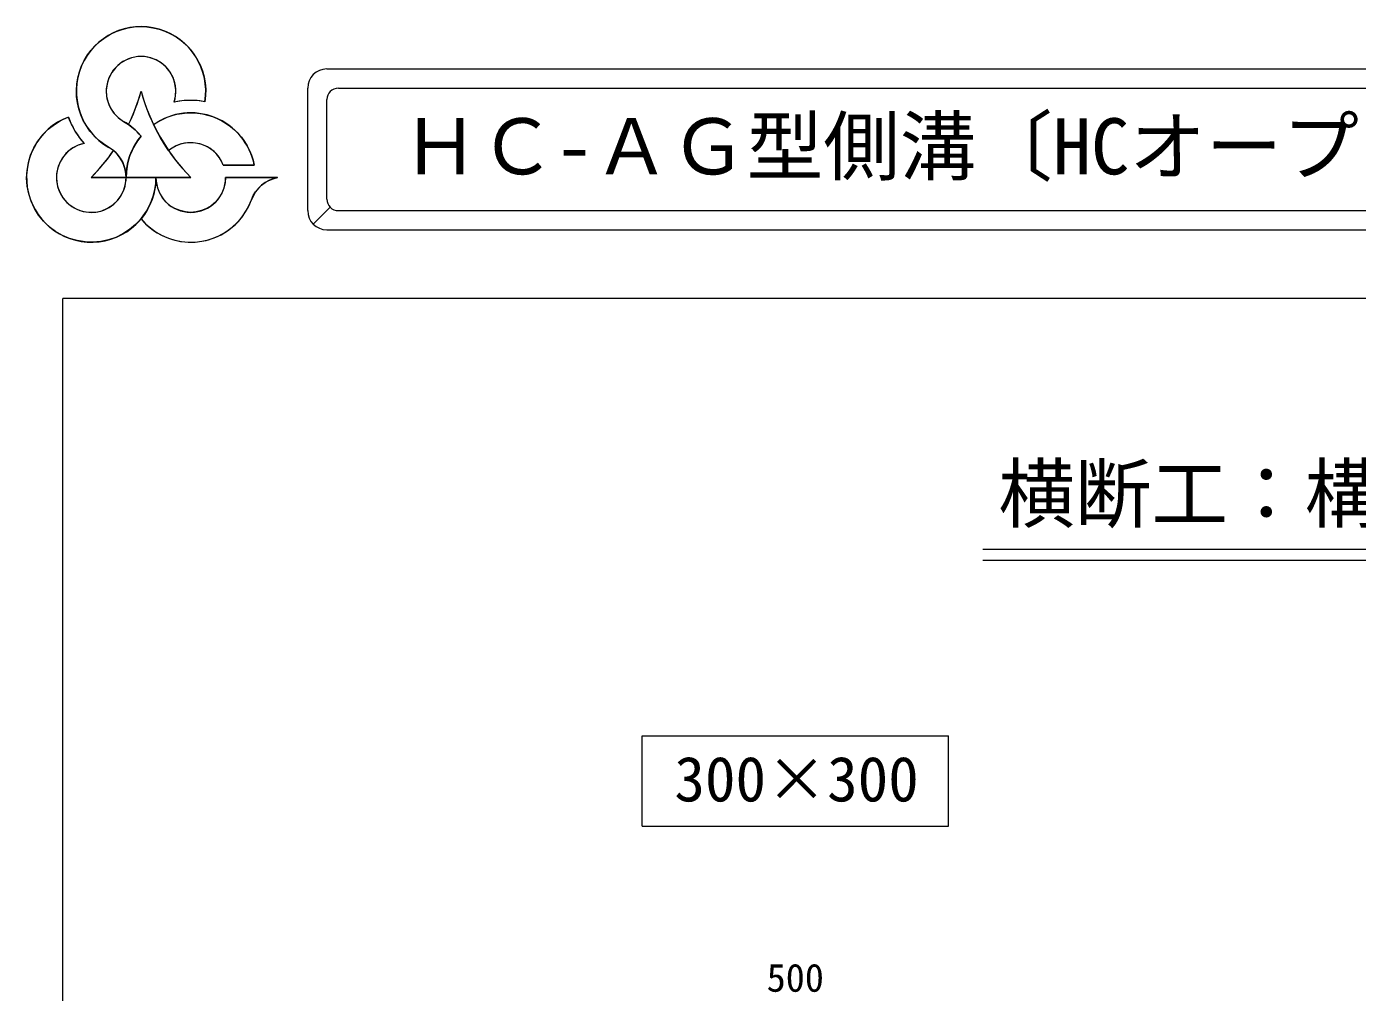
# Model space of a CAD drawing. Units: millimetres on the paper, scale 1:20. Extents: x 40 to 214, y 38 to 310.
# Drawn here: x 39.8 to 126.7, y 246.6 to 309.6 of the extents above; entities that cross this region are included whole.
import ezdxf
from ezdxf.enums import TextEntityAlignment as Align

# ---------------------------------------------------------------- set-up
doc = ezdxf.new("R2010")
doc.units = ezdxf.units.MM
doc.layers.add('1', color=4, linetype='Continuous', lineweight=18)
doc.styles.add('ＭＳ ゴシック-5.0-0.0', font='')
doc.styles.get('ＭＳ ゴシック-5.0-0.0').set_extended_font_data('ＭＳ ゴシック-5.0-0.0')

msp = doc.modelspace()

# ---------------------------------------------------------------- linework, layer by layer
at = {"layer": '1', "color": 150}
for p, q in [((45.989, 309.446), (46.385, 309.547)), ((46.385, 309.547), (46.788, 309.609)), ((46.788, 309.609), (47.196, 309.632)), ((47.196, 309.632), (47.604, 309.616)), ((47.604, 309.616), (48.008, 309.56)), ((48.008, 309.56), (48.405, 309.466)), ((44.255, 308.406), (44.558, 308.679)), ((44.558, 308.679), (44.886, 308.922)), ((44.886, 308.922), (45.237, 309.132)), ((45.237, 309.132), (45.605, 309.307)), ((45.605, 309.307), (45.989, 309.446)), ((48.405, 309.466), (48.792, 309.333)), ((48.792, 309.333), (49.163, 309.164)), ((49.163, 309.164), (49.517, 308.96)), ((49.517, 308.96), (49.849, 308.723)), ((49.849, 308.723), (50.157, 308.455)), ((43.522, 307.43), (43.734, 307.779)), ((43.734, 307.779), (43.979, 308.105)), ((43.979, 308.105), (44.255, 308.406)), ((50.157, 308.455), (50.437, 308.158)), ((50.437, 308.158), (50.688, 307.836)), ((50.688, 307.836), (50.906, 307.491)), ((43.202, 306.68), (43.344, 307.063)), ((43.344, 307.063), (43.522, 307.43)), ((45.575, 306.967), (45.322, 306.645)), ((45.881, 307.238), (45.575, 306.967)), ((46.231, 307.451), (45.881, 307.238)), ((46.614, 307.597), (46.231, 307.451)), ((47.016, 307.672), (46.614, 307.597)), ((47.426, 307.674), (47.016, 307.672)), ((47.829, 307.602), (47.426, 307.674)), ((48.213, 307.459), (47.829, 307.602)), ((48.565, 307.25), (48.213, 307.459)), ((48.874, 306.981), (48.565, 307.25)), ((49.129, 306.661), (48.874, 306.981)), ((50.906, 307.491), (51.09, 307.127)), ((51.09, 307.127), (51.238, 306.746)), ((43.033, 305.882), (43.098, 306.285)), ((43.098, 306.285), (43.202, 306.68)), ((45.131, 306.282), (45.008, 305.892)), ((45.322, 306.645), (45.131, 306.282)), ((49.323, 306.3), (49.129, 306.661)), ((49.449, 305.91), (49.323, 306.3)), ((51.238, 306.746), (51.348, 306.353)), ((51.348, 306.353), (51.421, 305.951)), ((43.006, 305.475), (43.033, 305.882)), ((43.019, 305.067), (43.006, 305.475)), ((45.008, 305.892), (44.957, 305.485)), ((44.957, 305.485), (44.98, 305.076)), ((49.504, 305.504), (49.449, 305.91)), ((49.484, 305.095), (49.504, 305.504)), ((51.447, 305.136), (51.401, 304.731)), ((51.421, 305.951), (51.453, 305.544)), ((51.453, 305.544), (51.447, 305.136)), ((43.072, 304.662), (43.019, 305.067)), ((43.163, 304.264), (43.072, 304.662)), ((43.293, 303.877), (43.163, 304.264)), ((44.98, 305.076), (45.076, 304.678)), ((45.076, 304.678), (45.241, 304.304)), ((45.241, 304.304), (45.471, 303.965)), ((49.392, 304.696), (49.484, 305.095)), ((49.723, 304.758), (49.392, 304.696)), ((50.058, 304.798), (49.723, 304.758)), ((50.395, 304.815), (50.058, 304.798)), ((50.732, 304.809), (50.395, 304.815)), ((51.068, 304.781), (50.732, 304.809)), ((51.401, 304.731), (51.068, 304.781)), ((41.572, 303.249), (42.012, 303.516)), ((42.012, 303.516), (42.481, 303.728)), ((42.481, 303.728), (42.604, 303.414)), ((42.604, 303.414), (42.748, 303.109)), ((43.459, 303.504), (43.293, 303.877)), ((43.66, 303.149), (43.459, 303.504)), ((45.471, 303.965), (45.758, 303.673)), ((45.758, 303.673), (46.093, 303.437)), ((46.093, 303.437), (46.412, 303.234)), ((40.49, 302.159), (40.806, 302.565)), ((40.806, 302.565), (41.168, 302.931)), ((41.168, 302.931), (41.572, 303.249)), ((42.748, 303.109), (42.912, 302.814)), ((42.912, 302.814), (43.095, 302.531)), ((43.095, 302.531), (43.296, 302.261)), ((43.894, 302.815), (43.66, 303.149)), ((44.16, 302.505), (43.894, 302.815)), ((46.412, 303.234), (46.635, 303.065)), ((46.635, 303.065), (46.846, 302.883)), ((46.846, 302.883), (47.045, 302.686)), ((47.045, 302.686), (47.231, 302.478)), ((40.019, 301.246), (40.227, 301.717)), ((40.227, 301.717), (40.49, 302.159)), ((42.76, 301.698), (42.436, 301.448)), ((43.124, 301.885), (42.76, 301.698)), ((43.516, 302.005), (43.124, 301.885)), ((43.296, 302.261), (43.516, 302.005)), ((44.455, 302.222), (44.16, 302.505)), ((44.775, 301.969), (44.455, 302.222)), ((45.118, 301.748), (44.775, 301.969)), ((45.427, 301.534), (45.118, 301.748)), ((46.743, 301.748), (46.616, 301.485)), ((46.889, 302.003), (46.743, 301.748)), ((47.052, 302.246), (46.889, 302.003)), ((47.231, 302.478), (47.052, 302.246)), ((39.87, 300.753), (40.019, 301.246)), ((41.946, 300.795), (41.796, 300.414)), ((42.161, 301.144), (41.946, 300.795)), ((42.436, 301.448), (42.161, 301.144)), ((45.668, 301.304), (45.427, 301.534)), ((45.874, 301.04), (45.668, 301.304)), ((46.038, 300.749), (45.874, 301.04)), ((46.417, 300.934), (46.347, 300.65)), ((46.507, 301.213), (46.417, 300.934)), ((46.616, 301.485), (46.507, 301.213)), ((39.756, 299.732), (39.782, 300.246)), ((39.782, 300.246), (39.87, 300.753)), ((41.718, 300.012), (41.712, 299.603)), ((41.796, 300.414), (41.718, 300.012)), ((46.158, 300.437), (46.038, 300.749)), ((46.231, 300.111), (46.158, 300.437)), ((46.256, 299.778), (46.231, 300.111)), ((46.266, 300.071), (46.256, 299.778)), ((46.296, 300.362), (46.266, 300.071)), ((46.347, 300.65), (46.296, 300.362)), ((52.606, 300.59), (54.627, 300.59)), ((39.793, 299.219), (39.756, 299.732)), ((39.892, 298.714), (39.793, 299.219)), ((41.712, 299.603), (41.781, 299.199)), ((41.781, 299.199), (41.92, 298.814)), ((46.109, 298.975), (46.219, 299.37)), ((46.219, 299.37), (46.256, 299.778)), ((46.256, 299.778), (48.206, 299.778)), ((48.142, 299.049), (48.064, 298.692)), ((48.19, 299.412), (48.142, 299.049)), ((48.206, 299.778), (48.19, 299.412)), ((52.756, 299.778), (56.135, 299.778)), ((40.052, 298.225), (39.892, 298.714)), ((40.27, 297.759), (40.052, 298.225)), ((41.92, 298.814), (42.126, 298.46)), ((42.126, 298.46), (42.393, 298.149)), ((45.393, 297.994), (45.69, 298.276)), ((45.69, 298.276), (45.931, 298.607)), ((45.931, 298.607), (46.109, 298.975)), ((47.955, 298.343), (47.815, 298.004)), ((48.064, 298.692), (47.955, 298.343)), ((40.543, 297.322), (40.27, 297.759)), ((40.867, 296.923), (40.543, 297.322)), ((42.393, 298.149), (42.711, 297.891)), ((42.711, 297.891), (43.07, 297.693)), ((43.07, 297.693), (43.458, 297.564)), ((43.458, 297.564), (43.863, 297.506)), ((43.863, 297.506), (44.273, 297.522)), ((44.273, 297.522), (44.673, 297.611)), ((44.673, 297.611), (45.05, 297.77)), ((45.05, 297.77), (45.393, 297.994)), ((47.452, 297.37), (47.231, 297.078)), ((47.648, 297.679), (47.452, 297.37)), ((47.815, 298.004), (47.648, 297.679)), ((41.237, 296.565), (40.867, 296.923)), ((41.648, 296.255), (41.237, 296.565)), ((46.878, 296.703), (46.483, 296.374)), ((47.231, 297.078), (46.878, 296.703)), ((42.093, 295.998), (41.648, 296.255)), ((42.567, 295.796), (42.093, 295.998)), ((43.062, 295.654), (42.567, 295.796)), ((43.57, 295.573), (43.062, 295.654)), ((44.084, 295.554), (43.57, 295.573)), ((44.597, 295.598), (44.084, 295.554)), ((45.1, 295.704), (44.597, 295.598)), ((45.587, 295.87), (45.1, 295.704)), ((46.051, 296.095), (45.587, 295.87)), ((46.483, 296.374), (46.051, 296.095))]:
    msp.add_line(p, q, dxfattribs=at)
at = {"layer": '1'}
for p, q in [((59.369, 306.865), (185.818, 306.865)), ((58.119, 297.615), (58.119, 305.615)), ((60.119, 305.615), (185.068, 305.615)), ((59.369, 298.365), (59.369, 304.865)), ((59.588, 297.834), (58.485, 296.731)), ((60.119, 297.615), (185.068, 297.615)), ((59.369, 296.365), (185.818, 296.365)), ((213.619, 291.882), (42.119, 291.882)), ((42.119, 37.615), (42.119, 291.882)), ((102.212, 275.498), (155.87, 275.498)), ((102.212, 274.798), (155.87, 274.798)), ((79.973, 257.425), (79.973, 263.321)), ((79.973, 263.321), (99.973, 263.321)), ((99.973, 257.425), (99.973, 263.321)), ((79.973, 257.425), (99.973, 257.425))]:
    msp.add_line(p, q, dxfattribs=at)
at = {"layer": '1', "color": 1}
for p, q in [((47.121, 305.035), (47.231, 305.407)), ((47.231, 305.407), (47.34, 305.035)), ((46.728, 303.941), (46.87, 304.302)), ((46.87, 304.302), (47.001, 304.667)), ((47.001, 304.667), (47.121, 305.035)), ((47.34, 305.035), (47.46, 304.667)), ((47.46, 304.667), (47.592, 304.302)), ((47.592, 304.302), (47.734, 303.941)), ((46.412, 303.234), (46.575, 303.585)), ((46.575, 303.585), (46.728, 303.941)), ((47.734, 303.941), (47.886, 303.585)), ((47.886, 303.585), (48.05, 303.234)), ((46.635, 303.065), (46.412, 303.234)), ((46.846, 302.883), (46.635, 303.065)), ((47.045, 302.686), (46.846, 302.883)), ((47.231, 302.478), (47.045, 302.686)), ((48.05, 303.234), (48.196, 302.94)), ((48.196, 302.94), (48.349, 302.651)), ((48.349, 302.651), (48.51, 302.365)), ((46.616, 301.485), (46.743, 301.748)), ((46.743, 301.748), (46.889, 302.003)), ((46.889, 302.003), (47.052, 302.246)), ((47.052, 302.246), (47.231, 302.478)), ((48.51, 302.365), (48.678, 302.084)), ((48.678, 302.084), (48.853, 301.807)), ((48.853, 301.807), (49.035, 301.534)), ((44.742, 300.624), (44.979, 300.921)), ((44.979, 300.921), (45.207, 301.225)), ((45.207, 301.225), (45.427, 301.534)), ((45.427, 301.534), (45.668, 301.304)), ((45.668, 301.304), (45.874, 301.04)), ((45.874, 301.04), (46.038, 300.749)), ((46.347, 300.65), (46.417, 300.934)), ((46.417, 300.934), (46.507, 301.213)), ((46.507, 301.213), (46.616, 301.485)), ((49.035, 301.534), (49.254, 301.225)), ((49.254, 301.225), (49.482, 300.921)), ((49.482, 300.921), (49.719, 300.624)), ((43.981, 299.778), (44.243, 300.053)), ((44.243, 300.053), (44.497, 300.335)), ((44.497, 300.335), (44.742, 300.624)), ((46.038, 300.749), (46.158, 300.437)), ((46.158, 300.437), (46.231, 300.111)), ((46.231, 300.111), (46.256, 299.778)), ((46.256, 299.778), (46.266, 300.071)), ((46.266, 300.071), (46.296, 300.362)), ((46.296, 300.362), (46.347, 300.65)), ((49.719, 300.624), (49.965, 300.335)), ((49.965, 300.335), (50.219, 300.053)), ((50.219, 300.053), (50.481, 299.778)), ((43.981, 299.778), (50.481, 299.778)), ((50.481, 299.778), (43.981, 299.778))]:
    msp.add_line(p, q, dxfattribs=at)
at = {"layer": '1', "color": 7}
for p, q in [((48.05, 303.234), (48.332, 303.416)), ((48.332, 303.416), (48.628, 303.575)), ((48.628, 303.575), (48.936, 303.711)), ((48.936, 303.711), (49.254, 303.821)), ((49.254, 303.821), (49.579, 303.906)), ((49.579, 303.906), (49.911, 303.964)), ((49.911, 303.964), (50.245, 303.996)), ((50.245, 303.996), (50.581, 304.002)), ((50.581, 304.002), (50.917, 303.98)), ((50.917, 303.98), (51.25, 303.932)), ((51.25, 303.932), (51.578, 303.858)), ((51.578, 303.858), (51.899, 303.758)), ((51.899, 303.758), (52.211, 303.632)), ((52.211, 303.632), (52.512, 303.483)), ((52.512, 303.483), (52.8, 303.309)), ((48.196, 302.94), (48.05, 303.234)), ((48.349, 302.651), (48.196, 302.94)), ((48.51, 302.365), (48.349, 302.651)), ((52.8, 303.309), (53.074, 303.114)), ((53.074, 303.114), (53.331, 302.897)), ((53.331, 302.897), (53.57, 302.66)), ((53.57, 302.66), (53.789, 302.406)), ((48.678, 302.084), (48.51, 302.365)), ((48.853, 301.807), (48.678, 302.084)), ((49.035, 301.534), (48.853, 301.807)), ((49.268, 301.703), (49.035, 301.534)), ((49.52, 301.84), (49.268, 301.703)), ((49.787, 301.945), (49.52, 301.84)), ((50.066, 302.015), (49.787, 301.945)), ((50.351, 302.049), (50.066, 302.015)), ((50.638, 302.048), (50.351, 302.049)), ((50.922, 302.01), (50.638, 302.048)), ((51.2, 301.936), (50.922, 302.01)), ((51.466, 301.829), (51.2, 301.936)), ((51.716, 301.688), (51.466, 301.829)), ((51.947, 301.517), (51.716, 301.688)), ((53.789, 302.406), (53.988, 302.134)), ((53.988, 302.134), (54.164, 301.848)), ((54.164, 301.848), (54.317, 301.548)), ((52.155, 301.319), (51.947, 301.517)), ((52.335, 301.096), (52.155, 301.319)), ((52.486, 300.852), (52.335, 301.096)), ((52.606, 300.59), (52.486, 300.852)), ((54.317, 301.548), (54.446, 301.238)), ((54.446, 301.238), (54.549, 300.918)), ((54.549, 300.918), (54.627, 300.59)), ((54.627, 300.59), (52.606, 300.59)), ((48.142, 299.049), (48.064, 298.692)), ((48.19, 299.412), (48.142, 299.049)), ((48.206, 299.778), (48.19, 299.412)), ((48.234, 299.422), (48.206, 299.778)), ((48.317, 299.075), (48.234, 299.422)), ((48.454, 298.745), (48.317, 299.075)), ((52.644, 299.075), (52.508, 298.745)), ((52.728, 299.422), (52.644, 299.075)), ((52.756, 299.778), (52.728, 299.422)), ((56.135, 299.778), (52.756, 299.778)), ((54.716, 298.843), (54.896, 299.07)), ((54.896, 299.07), (55.103, 299.273)), ((55.103, 299.273), (55.335, 299.448)), ((55.335, 299.448), (55.587, 299.592)), ((55.587, 299.592), (55.855, 299.702)), ((55.855, 299.702), (56.135, 299.778)), ((47.955, 298.343), (47.815, 298.004)), ((48.064, 298.692), (47.955, 298.343)), ((48.64, 298.441), (48.454, 298.745)), ((48.872, 298.169), (48.64, 298.441)), ((52.321, 298.441), (52.089, 298.169)), ((52.508, 298.745), (52.321, 298.441)), ((54.276, 297.921), (54.449, 298.329)), ((54.449, 298.329), (54.566, 298.594)), ((54.566, 298.594), (54.716, 298.843)), ((47.452, 297.37), (47.231, 297.078)), ((47.648, 297.679), (47.452, 297.37)), ((47.815, 298.004), (47.648, 297.679)), ((49.144, 297.937), (48.872, 298.169)), ((49.448, 297.751), (49.144, 297.937)), ((49.778, 297.614), (49.448, 297.751)), ((50.125, 297.531), (49.778, 297.614)), ((50.481, 297.503), (50.125, 297.531)), ((50.837, 297.531), (50.481, 297.503)), ((51.184, 297.614), (50.837, 297.531)), ((51.514, 297.751), (51.184, 297.614)), ((51.818, 297.937), (51.514, 297.751)), ((52.089, 298.169), (51.818, 297.937)), ((53.806, 297.171), (54.06, 297.534)), ((54.06, 297.534), (54.276, 297.921)), ((47.231, 297.078), (47.531, 296.753)), ((47.531, 296.753), (47.864, 296.461)), ((47.864, 296.461), (48.226, 296.205)), ((52.835, 296.27), (53.19, 296.536)), ((53.19, 296.536), (53.514, 296.837)), ((53.514, 296.837), (53.806, 297.171)), ((48.226, 296.205), (48.613, 295.988)), ((48.613, 295.988), (49.02, 295.814)), ((49.02, 295.814), (49.443, 295.682)), ((49.443, 295.682), (49.878, 295.596)), ((49.878, 295.596), (50.319, 295.556)), ((50.762, 295.562), (51.202, 295.615)), ((51.202, 295.615), (51.634, 295.713)), ((51.634, 295.713), (52.053, 295.856)), ((52.053, 295.856), (52.455, 296.043)), ((52.455, 296.043), (52.835, 296.27)), ((50.319, 295.556), (50.762, 295.562))]:
    msp.add_line(p, q, dxfattribs=at)
at = {"layer": '1', "color": 6}
msp.add_line((43.981, 299.778), (50.481, 299.778), dxfattribs=at)
at = {"layer": '1', "color": 150}
for centre, radius, start, end in [((47.231, 305.407), 4.225, 350.78653, 240), ((47.231, 305.407), 2.275, 341.79487, 240), ((50.481, 299.778), 5.037, 79.47131, 102.48326), ((43.981, 299.778), 4.225, 110.78653, 0), ((47.231, 305.407), 5.037, 199.47131, 222.48326), ((43.981, 299.778), 4.225, 39.71514, 60), ((50.481, 299.778), 4.225, 11.08749, 125.12548), ((43.981, 299.778), 2.275, 101.79487, 60), ((50.481, 299.778), 4.225, 140.28486, 180), ((50.481, 299.778), 2.275, 20.92483, 129.45771), ((50.481, 299.778), 2.275, 180, 0), ((56.586, 297.548), 2.275, 101.43711, 159.93719), ((50.481, 299.778), 4.225, 219.71514, 339.93719)]:
    msp.add_arc(centre, radius, start, end, dxfattribs=at)
at = {"layer": '1'}
for centre, radius, start, end in [((59.369, 305.615), 1.25, 90, 180), ((60.119, 304.865), 0.75, 90, 180), ((60.119, 298.365), 0.75, 180, 270), ((59.369, 297.615), 1.25, 180, 270)]:
    msp.add_arc(centre, radius, start, end, dxfattribs=at)
at = {"layer": '1', "color": 1}
for centre, start, end in [((34.705, 308.886), 334.22656, 344.47751), ((59.757, 308.886), 195.52249, 224.47751), ((34.705, 308.886), 315.52249, 325.56209)]:
    msp.add_arc(centre, 13, start, end, dxfattribs=at)

# ---------------------------------------------------------------- texts
at = {"layer": '1', "color": 7, "style": 'ＭＳ ゴシック-5.0-0.0'}
for s, height, p in [('ＨＣ-ＡＧ型側溝〔HCオープン型：横断Ｇ付き T-25〕', 3.666, (64.298, 298.885)), ('横断工：構造図 S=1/20', 3.666, (103.236, 276.201)), ('300×300', 2.933, (82.073, 258.152)), ('500', 1.833, (88.098, 246.053))]:
    msp.add_text(s, height=height, dxfattribs=at).set_placement(p, align=Align.BOTTOM_LEFT)

doc.saveas('drawing.dxf')
